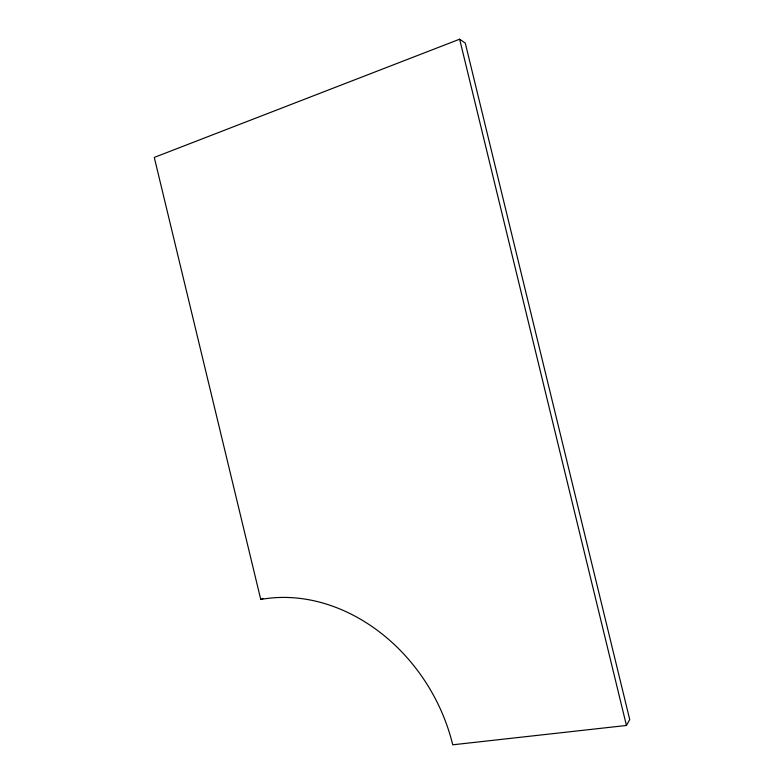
<?xml version="1.0" encoding="UTF-8"?>
<svg xmlns="http://www.w3.org/2000/svg" width="784" height="784" viewBox="0 0 784 784"><rect width="100%" height="100%" fill="white"/><g stroke="black" fill="none" stroke-linecap="round" stroke-linejoin="round"><path stroke-width="1.18" d="M626.436 725.465L629.728 719.585L465.284 43.11L459.64 39.2L154.272 157.427L260.758 599.466A170.843 141.12 59.3 0 1 452.731 744.8L626.436 725.465L459.64 39.2M260.758 599.466L262.905 598.447"/></g></svg>
